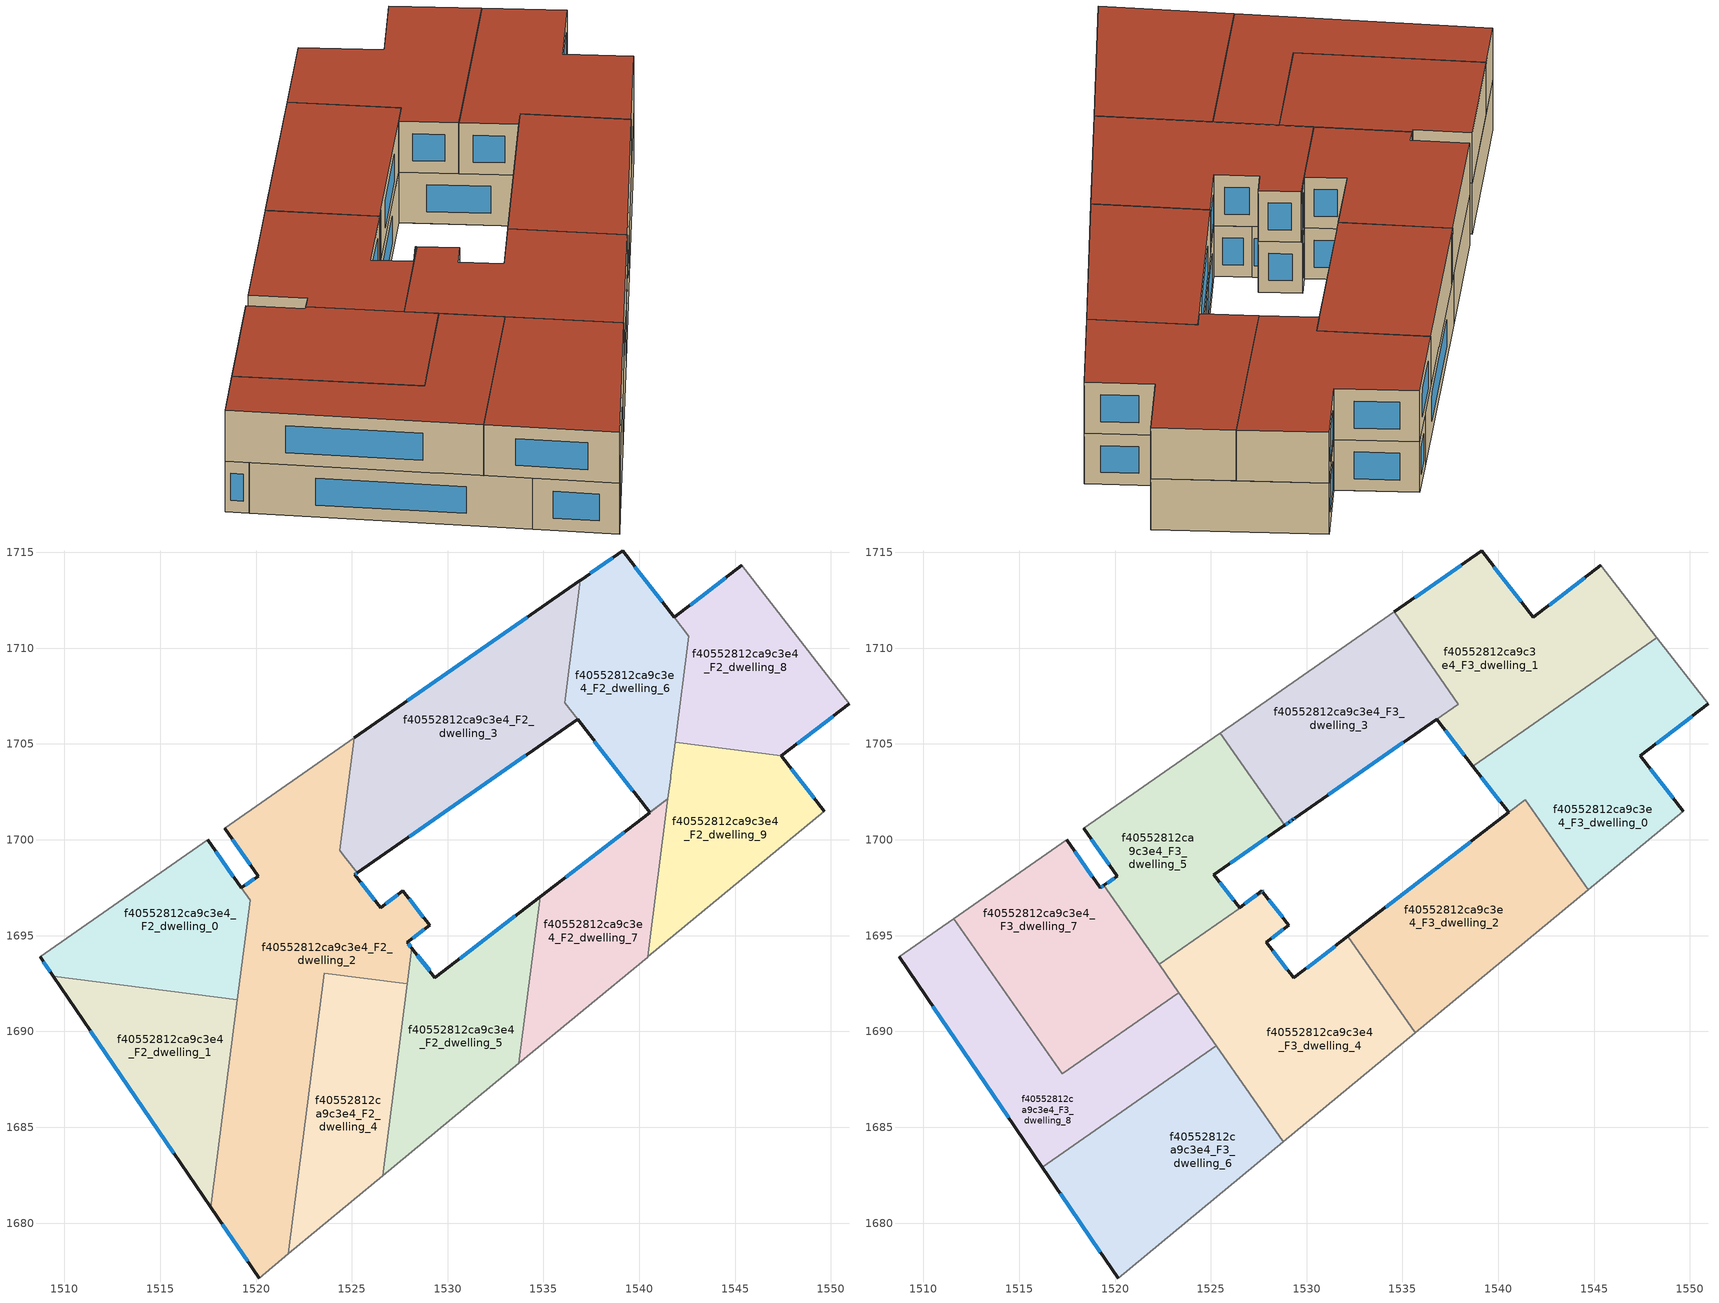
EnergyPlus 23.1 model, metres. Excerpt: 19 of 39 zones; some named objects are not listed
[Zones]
f40552812ca9c3e4_F2_dwelling_0
 floor to f40552812ca9c3e4_F1_dwelling_0 (EU_floor_Construction): 1517.48,1700 1519.69,1696.84 1519.03,1691.64 1509.42,1692.87 1508.73,1693.89 z6
 wall outside (EU_wall_Construction): 1508.73,1693.89 1509.42,1692.87 / 1519.23,1697.5 1517.48,1700 z6:9
 wall to f40552812ca9c3e4_F2_dwelling_1 (EU_wall_Construction): 1509.42,1692.87 1519.03,1691.64 z6:9
 wall adiabatic (EU_wall_Construction): 1517.48,1700 1508.73,1693.89 z6:9
 wall to f40552812ca9c3e4_F2_dwelling_2 (EU_wall_Construction): 1519.03,1691.64 1519.69,1696.84 1519.23,1697.5 z6:9
 window (EU_Window_Construction): 1508.89,1693.65 1509.26,1693.11 / 1518.82,1698.08 1517.89,1699.41 z6.7:8.3
f40552812ca9c3e4_F2_dwelling_1
 floor to f40552812ca9c3e4_F1_dwelling_1 (EU_floor_Construction): 1519.03,1691.64 1517.65,1680.82 1509.42,1692.87 z6
 wall outside (EU_wall_Construction): 1509.42,1692.87 1517.65,1680.82 z6:9
 wall to f40552812ca9c3e4_F2_dwelling_2 (EU_wall_Construction): 1517.65,1680.82 1519.03,1691.64 z6:9
 window (EU_Window_Construction): 1511.36,1690.04 1515.71,1683.65 z6.7:8.3
f40552812ca9c3e4_F2_dwelling_2
 floor to f40552812ca9c3e4_F1_dwelling_2 (EU_floor_Construction): 1525.12,1705.31 1524.37,1699.45 1524.5,1699.28 1524.68,1699.04 1525.29,1698.27 1525.16,1698.18 1526.5,1696.45 1527.66,1697.34 1529.06,1695.55 1527.9,1694.66 1528.14,1694.35 1527.9,1692.48 1523.55,1693.03 1521.68,1678.39 1520.16,1677.13 1517.65,1680.82 1519.69,1696.84 1519.23,1697.5 1520.11,1698.11 1518.36,1700.61 z6
 wall outside (EU_wall_Construction): 1528.14,1694.35 1527.9,1694.66 1529.06,1695.55 1527.66,1697.34 1526.5,1696.45 1525.16,1698.18 1525.28,1698.27 / 1517.65,1680.82 1520.16,1677.13 / 1518.36,1700.61 1520.11,1698.11 1519.23,1697.5 z6:9
 wall to f40552812ca9c3e4_F2_dwelling_3 (EU_wall_Construction): 1525.29,1698.27 1524.68,1699.04 1524.5,1699.28 1524.37,1699.45 1525.12,1705.31 z6:9
 wall to f40552812ca9c3e4_F2_dwelling_4 (EU_wall_Construction): 1521.68,1678.39 1523.55,1693.03 1527.9,1692.48 z6:9
 wall adiabatic (EU_wall_Construction): 1520.16,1677.13 1521.68,1678.39 / 1525.12,1705.31 1518.36,1700.61 z6:9
 wall to f40552812ca9c3e4_F2_dwelling_5 (EU_wall_Construction): 1527.9,1692.48 1528.14,1694.35 z6:9
 window (EU_Window_Construction): 1525.19,1698.2 1525.25,1698.25 / 1526.19,1696.85 1525.47,1697.77 / 1527.39,1697.13 1526.77,1696.66 / 1528.73,1695.97 1527.99,1696.92 / 1528.17,1694.87 1528.78,1695.34 / 1528.08,1694.42 1527.95,1694.58 / 1518.24,1679.95 1519.57,1678 / 1519.91,1697.96 1519.44,1697.64 / 1518.77,1700.02 1519.7,1698.69 z6.7:8.3
f40552812ca9c3e4_F2_dwelling_3
 floor to f40552812ca9c3e4_F1_dwelling_3 (EU_floor_Construction): 1536.93,1713.54 1536.11,1707.14 1536.78,1706.29 1525.29,1698.27 1524.68,1699.04 1524.5,1699.28 1524.37,1699.45 1525.12,1705.31 z6
 wall outside (EU_wall_Construction): 1536.93,1713.54 1525.12,1705.31 / 1525.29,1698.27 1536.78,1706.29 z6:9
 wall to f40552812ca9c3e4_F2_dwelling_6 (EU_wall_Construction): 1536.78,1706.29 1536.11,1707.14 1536.93,1713.54 z6:9
 window (EU_Window_Construction): 1534.16,1711.61 1527.89,1707.25 / 1527.99,1700.16 1534.08,1704.41 z6.7:8.3
 ceiling adiabatic (EU_roof_Construction): 1536.39,1709.27 1536.93,1713.54 1534.56,1711.89 z9
f40552812ca9c3e4_F2_dwelling_4
 floor to f40552812ca9c3e4_F1_dwelling_4 (EU_floor_Construction): 1527.9,1692.48 1526.62,1682.47 1521.68,1678.39 1523.55,1693.03 z6
 wall adiabatic (EU_wall_Construction): 1521.68,1678.39 1526.62,1682.47 z6:9
 wall to f40552812ca9c3e4_F2_dwelling_5 (EU_wall_Construction): 1526.62,1682.47 1527.9,1692.48 z6:9
f40552812ca9c3e4_F2_dwelling_5
 floor to f40552812ca9c3e4_F1_dwelling_5 (EU_floor_Construction): 1534.82,1697.02 1533.71,1688.33 1526.62,1682.47 1528.14,1694.35 1529.33,1692.8 z6
 wall outside (EU_wall_Construction): 1534.82,1697.02 1529.33,1692.8 1528.14,1694.35 z6:9
 wall to f40552812ca9c3e4_F2_dwelling_7 (EU_wall_Construction): 1533.71,1688.33 1534.82,1697.02 z6:9
 wall adiabatic (EU_wall_Construction): 1526.62,1682.47 1533.71,1688.33 z6:9
 window (EU_Window_Construction): 1529.05,1693.16 1528.42,1693.98 / 1533.53,1696.03 1530.62,1693.79 z6.7:8.3
f40552812ca9c3e4_F2_dwelling_6
 floor to f40552812ca9c3e4_F1_dwelling_6 (EU_floor_Construction): 1539.13,1715.07 1542.57,1710.63 1541.49,1702.15 1540.54,1701.42 1536.11,1707.14 1536.93,1713.54 z6
 wall outside (EU_wall_Construction): 1541.82,1711.61 1539.13,1715.07 1536.93,1713.54 / 1536.78,1706.29 1540.54,1701.42 z6:9
 wall to f40552812ca9c3e4_F2_dwelling_8 (EU_wall_Construction): 1541.86,1705.09 1542.57,1710.63 1541.82,1711.6 z6:9
 wall to f40552812ca9c3e4_F2_dwelling_9 (EU_wall_Construction): 1540.54,1701.42 1541.49,1702.15 1541.63,1703.22 1541.64,1703.34 1541.86,1705.09 z6:9
 window (EU_Window_Construction): 1538.61,1714.71 1537.45,1713.9 / 1541.19,1712.42 1539.76,1714.26 / 1537.66,1705.15 1539.66,1702.57 z6.7:8.3
f40552812ca9c3e4_F2_dwelling_7
 floor to f40552812ca9c3e4_F1_dwelling_7 (EU_floor_Construction): 1541.48,1702.14 1540.43,1693.88 1533.71,1688.33 1534.82,1697.02 z6
 wall outside (EU_wall_Construction): 1540.55,1701.42 1534.82,1697.02 z6:9
 wall adiabatic (EU_wall_Construction): 1533.71,1688.33 1540.43,1693.88 z6:9
 wall to f40552812ca9c3e4_F2_dwelling_9 (EU_wall_Construction): 1540.43,1693.89 1541.48,1702.14 1540.55,1701.42 z6:9
 window (EU_Window_Construction): 1539.2,1700.39 1536.17,1698.05 z6.7:8.3
f40552812ca9c3e4_F2_dwelling_8
 floor to f40552812ca9c3e4_F1_dwelling_8 (EU_floor_Construction): 1545.34,1714.32 1550.94,1707.09 1547.41,1704.38 1541.86,1705.09 1542.57,1710.63 1541.82,1711.6 z6
 wall outside (EU_wall_Construction): 1545.34,1714.32 1541.82,1711.6 / 1547.41,1704.38 1550.94,1707.09 z6:9
 wall adiabatic (EU_wall_Construction): 1550.94,1707.09 1545.34,1714.32 z6:9
 wall to f40552812ca9c3e4_F2_dwelling_9 (EU_wall_Construction): 1541.86,1705.09 1547.41,1704.38 z6:9
 window (EU_Window_Construction): 1544.51,1713.68 1542.65,1712.24 / 1548.24,1705.02 1550.11,1706.46 z6.7:8.3
f40552812ca9c3e4_F2_dwelling_9
 floor to f40552812ca9c3e4_F1_dwelling_9 (EU_floor_Construction): 1547.41,1704.38 1549.65,1701.5 1540.44,1693.89 1541.48,1702.14 1540.54,1701.42 1541.49,1702.15 1541.63,1703.22 1541.86,1705.09 z6
 wall outside (EU_wall_Construction): 1549.65,1701.5 1547.41,1704.38 z6:9
 wall adiabatic (EU_wall_Construction): 1540.44,1693.89 1549.65,1701.5 z6:9
 window (EU_Window_Construction): 1549.12,1702.18 1547.94,1703.7 z6.7:8.3
f40552812ca9c3e4_F3_dwelling_0
 floor to f40552812ca9c3e4_F2_dwelling_9 (EU_floor_Construction): 1547.41,1704.38 1549.65,1701.5 1544.68,1697.4 1541.47,1702 1541.48,1702.14 1540.54,1701.42 1541.49,1702.15 1541.64,1703.34 1541.86,1705.09 z9
 floor to f40552812ca9c3e4_F2_dwelling_8 (EU_floor_Construction): 1548.27,1710.54 1550.94,1707.09 1547.41,1704.38 1541.86,1705.09 1542,1706.17 z9
 floor to f40552812ca9c3e4_F2_dwelling_6 (EU_floor_Construction): 1542,1706.17 1541.49,1702.15 1540.54,1701.42 1538.67,1703.84 1539.66,1704.54 1539.68,1704.55 z9
 wall outside (EU_wall_Construction): 1549.65,1701.5 1547.41,1704.38 1550.94,1707.09 / 1538.67,1703.84 1540.54,1701.42 z9:12
 wall adiabatic (EU_wall_Construction): 1550.94,1707.09 1548.27,1710.54 / 1544.68,1697.4 1549.65,1701.5 z9:12
 wall to f40552812ca9c3e4_F3_dwelling_2 (EU_wall_Construction): 1541.41,1702.08 1544.68,1697.4 / 1540.54,1701.42 1541.41,1702.09 z9:12
 wall to f40552812ca9c3e4_F3_dwelling_1 (EU_wall_Construction): 1548.27,1710.54 1539.68,1704.55 1538.67,1703.85 z9:12
 window (EU_Window_Construction): 1548.24,1705.02 1550.11,1706.46 / 1549.12,1702.18 1547.94,1703.7 / 1539.11,1703.28 1540.1,1701.99 z9.7:11.3
 roof outside (EU_roof_Construction): 1549.65,1701.5 1547.41,1704.38 1550.94,1707.09 1548.27,1710.54 1538.67,1703.84 1540.54,1701.42 1541.41,1702.09 1544.68,1697.4 z12
f40552812ca9c3e4_F3_dwelling_1
 floor to f40552812ca9c3e4_F2_dwelling_6 (EU_floor_Construction): 1539.13,1715.07 1542.57,1710.63 1542,1706.17 1539.68,1704.55 1538.67,1703.85 1536.78,1706.29 1537.91,1707.08 1536.39,1709.27 1536.93,1713.54 z9
 floor adiabatic (EU_floor_Construction): 1536.93,1713.54 1536.39,1709.27 1534.56,1711.89 z9
 floor to f40552812ca9c3e4_F2_dwelling_8 (EU_floor_Construction): 1545.34,1714.32 1548.27,1710.54 1542,1706.17 1542.57,1710.63 1541.82,1711.6 z9
 wall outside (EU_wall_Construction): 1536.78,1706.29 1538.67,1703.85 / 1545.34,1714.32 1541.82,1711.6 1539.13,1715.07 1534.56,1711.89 z9:12
 wall to f40552812ca9c3e4_F3_dwelling_3 (EU_wall_Construction): 1534.56,1711.89 1537.91,1707.08 1536.78,1706.29 z9:12
 wall adiabatic (EU_wall_Construction): 1548.27,1710.54 1545.34,1714.32 z9:12
 window (EU_Window_Construction): 1537.22,1705.72 1538.22,1704.42 / 1538.05,1714.32 1535.63,1712.64 / 1541.19,1712.42 1539.76,1714.26 / 1544.51,1713.68 1542.65,1712.24 z9.7:11.3
 roof outside (EU_roof_Construction): 1548.27,1710.54 1545.34,1714.32 1541.82,1711.6 1539.13,1715.07 1534.56,1711.89 1537.91,1707.08 1536.78,1706.29 1538.67,1703.85 1539.68,1704.55 z12
f40552812ca9c3e4_F3_dwelling_2
 floor to f40552812ca9c3e4_F2_dwelling_7 (EU_floor_Construction): 1541.41,1702.08 1541.47,1702 1540.43,1693.88 1535.66,1689.94 1534.19,1692.05 1534.82,1697.02 z9
 floor to f40552812ca9c3e4_F2_dwelling_9 (EU_floor_Construction): 1541.47,1702 1544.68,1697.4 1540.44,1693.89 z9
 floor to f40552812ca9c3e4_F2_dwelling_5 (EU_floor_Construction): 1534.82,1697.02 1534.19,1692.05 1532.15,1694.96 z9
 wall outside (EU_wall_Construction): 1540.54,1701.42 1532.15,1694.96 z9:12
 wall adiabatic (EU_wall_Construction): 1535.66,1689.94 1544.68,1697.4 z9:12
 wall to f40552812ca9c3e4_F3_dwelling_4 (EU_wall_Construction): 1532.15,1694.96 1535.66,1689.94 z9:12
 window (EU_Window_Construction): 1538.57,1699.91 1534.12,1696.48 z9.7:11.3
 roof outside (EU_roof_Construction): 1544.68,1697.4 1541.41,1702.09 1532.15,1694.96 1535.66,1689.94 z12
f40552812ca9c3e4_F3_dwelling_3
 floor to f40552812ca9c3e4_F2_dwelling_3 (EU_floor_Construction): 1534.56,1711.89 1536.39,1709.27 1536.11,1707.14 1536.78,1706.29 1529.38,1701.13 1529.36,1701.11 1529.25,1701.04 1529.24,1701.03 1528.9,1700.79 1528.84,1700.75 1525.48,1705.57 z9
 floor to f40552812ca9c3e4_F2_dwelling_6 (EU_floor_Construction): 1536.39,1709.27 1537.91,1707.08 1536.78,1706.29 1536.11,1707.14 z9
 wall outside (EU_wall_Construction): 1528.84,1700.75 1529.09,1700.92 1529.25,1701.04 1529.29,1701.07 1529.38,1701.13 1536.78,1706.29 z9:12
 wall adiabatic (EU_wall_Construction): 1534.56,1711.89 1525.93,1705.88 1525.89,1705.85 1525.48,1705.57 z9:12
 wall to f40552812ca9c3e4_F3_dwelling_5 (EU_wall_Construction): 1525.48,1705.57 1528.84,1700.75 z9:12
 window (EU_Window_Construction): 1529.31,1701.08 1529.36,1701.11 / 1529.13,1700.95 1529.22,1701.01 / 1528.9,1700.79 1529.03,1700.88 / 1531.11,1702.34 1535.04,1705.08 z9.7:11.3
 roof outside (EU_roof_Construction): 1537.91,1707.08 1534.56,1711.89 1525.93,1705.88 1525.89,1705.85 1525.48,1705.57 1528.84,1700.75 1529.09,1700.92 1529.25,1701.04 1529.29,1701.07 1529.38,1701.13 z12
f40552812ca9c3e4_F3_dwelling_4
 floor to f40552812ca9c3e4_F2_dwelling_5 (EU_floor_Construction): 1532.15,1694.96 1534.19,1692.05 1533.71,1688.33 1528.77,1684.25 1527.14,1686.57 1528.13,1694.35 1529.33,1692.8 z9
 floor to f40552812ca9c3e4_F2_dwelling_7 (EU_floor_Construction): 1534.19,1692.05 1535.66,1689.94 1533.71,1688.33 z9
 floor to f40552812ca9c3e4_F2_dwelling_2 (EU_floor_Construction): 1527.72,1697.27 1529.06,1695.55 1527.9,1694.66 1528.13,1694.35 1527.9,1692.48 1523.55,1693.03 1523.41,1691.92 1522.31,1693.5 z9
 floor to f40552812ca9c3e4_F2_dwelling_4 (EU_floor_Construction): 1527.9,1692.48 1527.14,1686.57 1523.41,1691.92 1523.55,1693.03 z9
 wall outside (EU_wall_Construction): 1532.15,1694.96 1529.33,1692.8 1527.9,1694.66 1529.06,1695.55 1527.72,1697.27 z9:12
 wall adiabatic (EU_wall_Construction): 1528.77,1684.25 1535.66,1689.94 z9:12
 wall to f40552812ca9c3e4_F3_dwelling_5 (EU_wall_Construction): 1527.72,1697.27 1522.31,1693.5 z9:12
 wall to f40552812ca9c3e4_F3_dwelling_6 (EU_wall_Construction): 1525.28,1689.24 1528.77,1684.25 z9:12
 wall to f40552812ca9c3e4_F3_dwelling_8 (EU_wall_Construction): 1523.33,1692.03 1525.28,1689.24 z9:12
 wall to f40552812ca9c3e4_F3_dwelling_7 (EU_wall_Construction): 1522.31,1693.5 1523.33,1692.03 z9:12
 window (EU_Window_Construction): 1528.17,1694.87 1528.78,1695.34 / 1529,1693.23 1528.23,1694.22 / 1531.49,1694.46 1530,1693.31 / 1528.74,1695.95 1528.03,1696.87 z9.7:11.3
 roof outside (EU_roof_Construction): 1535.66,1689.94 1532.15,1694.96 1529.33,1692.8 1527.9,1694.66 1529.06,1695.55 1527.72,1697.27 1522.31,1693.5 1528.77,1684.25 z12
f40552812ca9c3e4_F3_dwelling_5
 floor to f40552812ca9c3e4_F2_dwelling_2 (EU_floor_Construction): 1525.12,1705.31 1524.37,1699.45 1524.5,1699.28 1525.28,1698.27 1525.16,1698.18 1526.5,1696.45 1527.66,1697.34 1527.72,1697.27 1522.31,1693.5 1519.42,1697.63 1520.11,1698.11 1518.36,1700.61 z9
 floor to f40552812ca9c3e4_F2_dwelling_3 (EU_floor_Construction): 1525.48,1705.57 1528.84,1700.75 1528.83,1700.74 1525.29,1698.27 1524.68,1699.04 1524.5,1699.28 1524.37,1699.45 1525.12,1705.31 z9
 wall outside (EU_wall_Construction): 1518.36,1700.61 1520.11,1698.11 1519.42,1697.63 / 1527.72,1697.27 1527.66,1697.34 1526.5,1696.45 1525.16,1698.18 1528.8,1700.72 1528.84,1700.75 z9:12
 wall adiabatic (EU_wall_Construction): 1525.48,1705.57 1525.44,1705.54 1518.36,1700.61 z9:12
 wall to f40552812ca9c3e4_F3_dwelling_7 (EU_wall_Construction): 1519.42,1697.63 1522.31,1693.5 z9:12
 window (EU_Window_Construction): 1519.95,1697.99 1519.58,1697.74 / 1518.77,1700.02 1519.7,1698.69 / 1526.01,1698.78 1527.95,1700.13 / 1526.19,1696.85 1525.47,1697.77 / 1527.39,1697.13 1526.77,1696.66 / 1527.7,1697.29 1527.67,1697.33 z9.7:11.3
 roof outside (EU_roof_Construction): 1526.5,1696.45 1525.16,1698.18 1528.8,1700.72 1528.84,1700.75 1525.48,1705.57 1525.44,1705.54 1518.36,1700.61 1520.11,1698.11 1519.42,1697.63 1522.31,1693.5 1527.72,1697.27 1527.66,1697.34 z12
f40552812ca9c3e4_F3_dwelling_6
 floor to f40552812ca9c3e4_F2_dwelling_4 (EU_floor_Construction): 1525.28,1689.24 1527.14,1686.57 1526.62,1682.47 1521.68,1678.39 1522.85,1687.55 z9
 floor to f40552812ca9c3e4_F2_dwelling_1 (EU_floor_Construction): 1518.08,1684.21 1517.65,1680.82 1516.22,1682.91 z9
 floor to f40552812ca9c3e4_F2_dwelling_5 (EU_floor_Construction): 1527.14,1686.57 1528.77,1684.25 1526.62,1682.47 z9
 floor to f40552812ca9c3e4_F2_dwelling_2 (EU_floor_Construction): 1522.85,1687.55 1521.68,1678.39 1520.16,1677.13 1517.65,1680.82 1518.08,1684.21 z9
 wall outside (EU_wall_Construction): 1516.22,1682.91 1520.16,1677.13 z9:12
 wall to f40552812ca9c3e4_F3_dwelling_8 (EU_wall_Construction): 1525.28,1689.24 1516.22,1682.91 z9:12
 wall adiabatic (EU_wall_Construction): 1520.16,1677.13 1528.77,1684.25 z9:12
 window (EU_Window_Construction): 1517.14,1681.56 1519.23,1678.49 z9.7:11.3
 roof outside (EU_roof_Construction): 1528.77,1684.25 1525.28,1689.24 1516.22,1682.91 1520.16,1677.13 z12
f40552812ca9c3e4_F3_dwelling_7
 floor to f40552812ca9c3e4_F2_dwelling_0 (EU_floor_Construction): 1517.48,1700 1519.69,1696.84 1519.03,1691.64 1514.12,1692.27 1511.6,1695.89 z9
 floor to f40552812ca9c3e4_F2_dwelling_2 (EU_floor_Construction): 1519.69,1696.84 1519.23,1697.5 1519.42,1697.63 1523.33,1692.03 1518.66,1688.76 z9
 floor to f40552812ca9c3e4_F2_dwelling_1 (EU_floor_Construction): 1519.03,1691.64 1518.66,1688.76 1517.26,1687.78 1514.12,1692.27 z9
 wall outside (EU_wall_Construction): 1519.42,1697.63 1519.23,1697.5 1517.48,1700 z9:12
 wall to f40552812ca9c3e4_F3_dwelling_8 (EU_wall_Construction): 1511.59,1695.89 1517.26,1687.78 1523.33,1692.03 z9:12
 wall adiabatic (EU_wall_Construction): 1517.48,1700 1511.59,1695.89 z9:12
 window (EU_Window_Construction): 1518.82,1698.08 1517.89,1699.41 / 1519.38,1697.6 1519.28,1697.53 z9.7:11.3
 roof outside (EU_roof_Construction): 1523.33,1692.03 1519.42,1697.63 1519.23,1697.5 1517.48,1700 1511.59,1695.89 1517.26,1687.78 z12
f40552812ca9c3e4_F3_dwelling_8
 floor to f40552812ca9c3e4_F2_dwelling_1 (EU_floor_Construction): 1518.66,1688.76 1518.08,1684.21 1516.22,1682.91 1509.42,1692.87 1514.12,1692.27 1517.26,1687.78 z9
 floor to f40552812ca9c3e4_F2_dwelling_0 (EU_floor_Construction): 1511.6,1695.89 1514.12,1692.27 1509.42,1692.87 1508.73,1693.89 z9
 floor to f40552812ca9c3e4_F2_dwelling_4 (EU_floor_Construction): 1523.41,1691.92 1525.28,1689.24 1522.85,1687.55 z9
 floor to f40552812ca9c3e4_F2_dwelling_2 (EU_floor_Construction): 1523.33,1692.03 1523.41,1691.92 1522.85,1687.55 1518.08,1684.21 1518.66,1688.76 z9
 wall outside (EU_wall_Construction): 1508.73,1693.89 1516.22,1682.91 z9:12
 wall adiabatic (EU_wall_Construction): 1511.59,1695.89 1508.73,1693.89 z9:12
 window (EU_Window_Construction): 1510.49,1691.31 1514.46,1685.49 z9.7:11.3
 roof outside (EU_roof_Construction): 1525.28,1689.24 1523.33,1692.03 1517.26,1687.78 1511.59,1695.89 1508.73,1693.89 1516.22,1682.91 z12
[Building]
EU S2 Campaign: North Axis=0; Terrain=City; Solar Distribution=FullExterior
[Site:Location]
Budapest.Ferenc.Liszt.Intl.AP: Latitude=47.437; Longitude=19.256; Time Zone=1; Elevation=185
[SizingPeriod:WeatherFileDays]
AnnualSizingPeriod: Begin Month=1; Begin Day of Month=1; End Month=12; End Day of Month=31; Day of Week for Start Day=Monday; Use Weather File Daylight Saving Period=No; Use Weather File Rain and Snow Indicators=No
[MATERIAL]
EU_InternalMass_Material: Roughness=MediumRough; Thickness=0.1; Conductivity=1; Density=1800; Specific Heat=900; Thermal Absorptance=0.9; Solar Absorptance=0.7; Visible Absorptance=0.7
[MATERIAL:NOMASS] Roughness=MediumRough; Thermal Absorptance=0.9; Solar Absorptance=0.7; Visible Absorptance=0.7
Name | Thermal Resistance
EU_wall_NoMass | 0.832559
EU_roof_NoMass | 1.39638
EU_floor_NoMass | 0.872794
[WINDOWMATERIAL:SIMPLEGLAZINGSYSTEM]
EU_Window_SimpleGlazing: UFactor=2.79869; Solar Heat Gain Coefficient=0.75; Visible Transmittance=0.75
[CONSTRUCTION]
EU_wall_Construction: EU_wall_NoMass
EU_roof_Construction: EU_roof_NoMass
EU_floor_Construction: EU_floor_NoMass
EU_Window_Construction: EU_Window_SimpleGlazing
EU_InternalMass_Construction: EU_InternalMass_Material
[ZONE] Type=1; Multiplier=1; Ceiling Height=autocalculate; Floor Area=autocalculate; Part of Total Floor Area=Yes
Name | Volume
f40552812ca9c3e4_F2_dwelling_0 | 157.571
f40552812ca9c3e4_F3_dwelling_0 | 228.248
f40552812ca9c3e4_F2_dwelling_1 | 158.433
f40552812ca9c3e4_F3_dwelling_1 | 229.874
f40552812ca9c3e4_F2_dwelling_2 | 401.178
f40552812ca9c3e4_F3_dwelling_2 | 207.335
f40552812ca9c3e4_F2_dwelling_3 | 252.026
f40552812ca9c3e4_F3_dwelling_3 | 194.703
f40552812ca9c3e4_F2_dwelling_4 | 163.254
f40552812ca9c3e4_F3_dwelling_4 | 252.071
f40552812ca9c3e4_F2_dwelling_5 | 175.381
f40552812ca9c3e4_F3_dwelling_5 | 193.948
f40552812ca9c3e4_F2_dwelling_6 | 169.59
f40552812ca9c3e4_F3_dwelling_6 | 217.707
f40552812ca9c3e4_F2_dwelling_7 | 152.732
f40552812ca9c3e4_F3_dwelling_7 | 217.728
f40552812ca9c3e4_F2_dwelling_8 | 168.787
f40552812ca9c3e4_F3_dwelling_8 | 217.652
f40552812ca9c3e4_F2_dwelling_9 | 160.109
[INTERNALMASS] Construction=EU_InternalMass_Construction
Name | Zone or ZoneList | Surface Area
f40552812ca9c3e4_F2_dwelling_0_EU_InternalMass | f40552812ca9c3e4_F2_dwelling_0 | 52.5219
f40552812ca9c3e4_F2_dwelling_1_EU_InternalMass | f40552812ca9c3e4_F2_dwelling_1 | 52.8113
f40552812ca9c3e4_F2_dwelling_2_EU_InternalMass | f40552812ca9c3e4_F2_dwelling_2 | 133.728
f40552812ca9c3e4_F2_dwelling_3_EU_InternalMass | f40552812ca9c3e4_F2_dwelling_3 | 84.0128
f40552812ca9c3e4_F2_dwelling_4_EU_InternalMass | f40552812ca9c3e4_F2_dwelling_4 | 54.4181
f40552812ca9c3e4_F2_dwelling_5_EU_InternalMass | f40552812ca9c3e4_F2_dwelling_5 | 58.4602
f40552812ca9c3e4_F2_dwelling_6_EU_InternalMass | f40552812ca9c3e4_F2_dwelling_6 | 56.5601
f40552812ca9c3e4_F2_dwelling_7_EU_InternalMass | f40552812ca9c3e4_F2_dwelling_7 | 50.9203
f40552812ca9c3e4_F2_dwelling_8_EU_InternalMass | f40552812ca9c3e4_F2_dwelling_8 | 56.2623
f40552812ca9c3e4_F2_dwelling_9_EU_InternalMass | f40552812ca9c3e4_F2_dwelling_9 | 53.3946
f40552812ca9c3e4_F3_dwelling_0_EU_InternalMass | f40552812ca9c3e4_F3_dwelling_0 | 76.0841
f40552812ca9c3e4_F3_dwelling_1_EU_InternalMass | f40552812ca9c3e4_F3_dwelling_1 | 76.6271
f40552812ca9c3e4_F3_dwelling_2_EU_InternalMass | f40552812ca9c3e4_F3_dwelling_2 | 69.1199
f40552812ca9c3e4_F3_dwelling_3_EU_InternalMass | f40552812ca9c3e4_F3_dwelling_3 | 64.9007
f40552812ca9c3e4_F3_dwelling_4_EU_InternalMass | f40552812ca9c3e4_F3_dwelling_4 | 84.0244
f40552812ca9c3e4_F3_dwelling_5_EU_InternalMass | f40552812ca9c3e4_F3_dwelling_5 | 64.6494
f40552812ca9c3e4_F3_dwelling_6_EU_InternalMass | f40552812ca9c3e4_F3_dwelling_6 | 72.5711
f40552812ca9c3e4_F3_dwelling_7_EU_InternalMass | f40552812ca9c3e4_F3_dwelling_7 | 72.574
f40552812ca9c3e4_F3_dwelling_8_EU_InternalMass | f40552812ca9c3e4_F3_dwelling_8 | 72.5508
[OTHEREQUIPMENT] Fuel Type=Electricity; Design Level Calculation Method=Watts/Area; Power per Zone Floor Area=1; Fraction Latent=0; Fraction Radiant=0; Fraction Lost=0; Carbon Dioxide Generation Rate=0; EndUse Subcategory=EU_Step8_InternalGains
Name | Zone or ZoneList or Space or SpaceList | Schedule
EU_Step8_InternalGain_f40552812ca9c3e4_F2_dwelling_0_f000 | f40552812ca9c3e4_F2_dwelling_0 | EU_Step8_GainSchedule_f40552812ca9c3e4_F2_dwelling_0_f000
EU_Step8_InternalGain_f40552812ca9c3e4_F2_dwelling_1_f000 | f40552812ca9c3e4_F2_dwelling_1 | EU_Step8_GainSchedule_f40552812ca9c3e4_F2_dwelling_1_f000
EU_Step8_InternalGain_f40552812ca9c3e4_F2_dwelling_2_f000 | f40552812ca9c3e4_F2_dwelling_2 | EU_Step8_GainSchedule_f40552812ca9c3e4_F2_dwelling_2_f000
EU_Step8_InternalGain_f40552812ca9c3e4_F2_dwelling_3_f000 | f40552812ca9c3e4_F2_dwelling_3 | EU_Step8_GainSchedule_f40552812ca9c3e4_F2_dwelling_3_f000
EU_Step8_InternalGain_f40552812ca9c3e4_F2_dwelling_4_f000 | f40552812ca9c3e4_F2_dwelling_4 | EU_Step8_GainSchedule_f40552812ca9c3e4_F2_dwelling_4_f000
EU_Step8_InternalGain_f40552812ca9c3e4_F2_dwelling_5_f000 | f40552812ca9c3e4_F2_dwelling_5 | EU_Step8_GainSchedule_f40552812ca9c3e4_F2_dwelling_5_f000
EU_Step8_InternalGain_f40552812ca9c3e4_F2_dwelling_6_f000 | f40552812ca9c3e4_F2_dwelling_6 | EU_Step8_GainSchedule_f40552812ca9c3e4_F2_dwelling_6_f000
EU_Step8_InternalGain_f40552812ca9c3e4_F2_dwelling_7_f000 | f40552812ca9c3e4_F2_dwelling_7 | EU_Step8_GainSchedule_f40552812ca9c3e4_F2_dwelling_7_f000
EU_Step8_InternalGain_f40552812ca9c3e4_F2_dwelling_8_f000 | f40552812ca9c3e4_F2_dwelling_8 | EU_Step8_GainSchedule_f40552812ca9c3e4_F2_dwelling_8_f000
EU_Step8_InternalGain_f40552812ca9c3e4_F2_dwelling_9_f000 | f40552812ca9c3e4_F2_dwelling_9 | EU_Step8_GainSchedule_f40552812ca9c3e4_F2_dwelling_9_f000
EU_Step8_InternalGain_f40552812ca9c3e4_F3_dwelling_0_f000 | f40552812ca9c3e4_F3_dwelling_0 | EU_Step8_GainSchedule_f40552812ca9c3e4_F3_dwelling_0_f000
EU_Step8_InternalGain_f40552812ca9c3e4_F3_dwelling_1_f000 | f40552812ca9c3e4_F3_dwelling_1 | EU_Step8_GainSchedule_f40552812ca9c3e4_F3_dwelling_1_f000
EU_Step8_InternalGain_f40552812ca9c3e4_F3_dwelling_2_f000 | f40552812ca9c3e4_F3_dwelling_2 | EU_Step8_GainSchedule_f40552812ca9c3e4_F3_dwelling_2_f000
EU_Step8_InternalGain_f40552812ca9c3e4_F3_dwelling_3_f000 | f40552812ca9c3e4_F3_dwelling_3 | EU_Step8_GainSchedule_f40552812ca9c3e4_F3_dwelling_3_f000
EU_Step8_InternalGain_f40552812ca9c3e4_F3_dwelling_4_f000 | f40552812ca9c3e4_F3_dwelling_4 | EU_Step8_GainSchedule_f40552812ca9c3e4_F3_dwelling_4_f000
EU_Step8_InternalGain_f40552812ca9c3e4_F3_dwelling_5_f000 | f40552812ca9c3e4_F3_dwelling_5 | EU_Step8_GainSchedule_f40552812ca9c3e4_F3_dwelling_5_f000
EU_Step8_InternalGain_f40552812ca9c3e4_F3_dwelling_6_f000 | f40552812ca9c3e4_F3_dwelling_6 | EU_Step8_GainSchedule_f40552812ca9c3e4_F3_dwelling_6_f000
EU_Step8_InternalGain_f40552812ca9c3e4_F3_dwelling_7_f000 | f40552812ca9c3e4_F3_dwelling_7 | EU_Step8_GainSchedule_f40552812ca9c3e4_F3_dwelling_7_f000
EU_Step8_InternalGain_f40552812ca9c3e4_F3_dwelling_8_f000 | f40552812ca9c3e4_F3_dwelling_8 | EU_Step8_GainSchedule_f40552812ca9c3e4_F3_dwelling_8_f000
[ZONEVENTILATION:DESIGNFLOWRATE] Schedule=EU_AlwaysOn; Design Flow Rate Calculation Method=AirChanges/Hour; Air Changes per Hour=0.475469; Ventilation Type=Natural; Fan Pressure Rise=0; Fan Total Efficiency=1; Constant Term Coefficient=1; Temperature Term Coefficient=0; Velocity Term Coefficient=0; Velocity Squared Term Coefficient=0; Minimum Indoor Temperature=-100; Maximum Indoor Temperature=100; Delta Temperature=-100; Minimum Outdoor Temperature=-100; Maximum Outdoor Temperature=100; Maximum Wind Speed=40
Name | Zone or ZoneList or Space or SpaceList
EU_ConstantAir_f40552812ca9c3e4_F2_dwelling_0 | f40552812ca9c3e4_F2_dwelling_0
EU_ConstantAir_f40552812ca9c3e4_F2_dwelling_1 | f40552812ca9c3e4_F2_dwelling_1
EU_ConstantAir_f40552812ca9c3e4_F2_dwelling_2 | f40552812ca9c3e4_F2_dwelling_2
EU_ConstantAir_f40552812ca9c3e4_F2_dwelling_3 | f40552812ca9c3e4_F2_dwelling_3
EU_ConstantAir_f40552812ca9c3e4_F2_dwelling_4 | f40552812ca9c3e4_F2_dwelling_4
EU_ConstantAir_f40552812ca9c3e4_F2_dwelling_5 | f40552812ca9c3e4_F2_dwelling_5
EU_ConstantAir_f40552812ca9c3e4_F2_dwelling_6 | f40552812ca9c3e4_F2_dwelling_6
EU_ConstantAir_f40552812ca9c3e4_F2_dwelling_7 | f40552812ca9c3e4_F2_dwelling_7
EU_ConstantAir_f40552812ca9c3e4_F2_dwelling_8 | f40552812ca9c3e4_F2_dwelling_8
EU_ConstantAir_f40552812ca9c3e4_F2_dwelling_9 | f40552812ca9c3e4_F2_dwelling_9
EU_ConstantAir_f40552812ca9c3e4_F3_dwelling_0 | f40552812ca9c3e4_F3_dwelling_0
EU_ConstantAir_f40552812ca9c3e4_F3_dwelling_1 | f40552812ca9c3e4_F3_dwelling_1
EU_ConstantAir_f40552812ca9c3e4_F3_dwelling_2 | f40552812ca9c3e4_F3_dwelling_2
EU_ConstantAir_f40552812ca9c3e4_F3_dwelling_3 | f40552812ca9c3e4_F3_dwelling_3
EU_ConstantAir_f40552812ca9c3e4_F3_dwelling_4 | f40552812ca9c3e4_F3_dwelling_4
EU_ConstantAir_f40552812ca9c3e4_F3_dwelling_5 | f40552812ca9c3e4_F3_dwelling_5
EU_ConstantAir_f40552812ca9c3e4_F3_dwelling_6 | f40552812ca9c3e4_F3_dwelling_6
EU_ConstantAir_f40552812ca9c3e4_F3_dwelling_7 | f40552812ca9c3e4_F3_dwelling_7
EU_ConstantAir_f40552812ca9c3e4_F3_dwelling_8 | f40552812ca9c3e4_F3_dwelling_8
[HVACTEMPLATE:ZONE:IDEALLOADSAIRSYSTEM] System Availability Schedule=EU_AlwaysOn; Maximum Heating Supply Air Temperature=50; Minimum Cooling Supply Air Temperature=13; Maximum Heating Supply Air Humidity Ratio=0.0156; Minimum Cooling Supply Air Humidity Ratio=0.0077; Heating Limit=NoLimit; Cooling Limit=NoLimit; Heating Availability Schedule=EU_AlwaysOn; Cooling Availability Schedule=EU_CoolingOff; Dehumidification Control Type=ConstantSensibleHeatRatio; Cooling Sensible Heat Ratio=0.7; Dehumidification Setpoint=60; Humidification Control Type=None; Humidification Setpoint=30; Outdoor Air Method=None; Outdoor Air Flow Rate per Person=0.00944; Outdoor Air Flow Rate per Zone Floor Area=0; Outdoor Air Flow Rate per Zone=0; Demand Controlled Ventilation Type=None; Outdoor Air Economizer Type=NoEconomizer; Heat Recovery Type=None; Sensible Heat Recovery Effectiveness=0.7; Latent Heat Recovery Effectiveness=0.65
Name | Template Thermostat
f40552812ca9c3e4_F2_dwelling_0 | EU_HeatOnly_f40552812ca9c3e4_F2_dwelling_0
f40552812ca9c3e4_F2_dwelling_1 | EU_HeatOnly_f40552812ca9c3e4_F2_dwelling_1
f40552812ca9c3e4_F2_dwelling_2 | EU_HeatOnly_f40552812ca9c3e4_F2_dwelling_2
f40552812ca9c3e4_F2_dwelling_3 | EU_HeatOnly_f40552812ca9c3e4_F2_dwelling_3
f40552812ca9c3e4_F2_dwelling_4 | EU_HeatOnly_f40552812ca9c3e4_F2_dwelling_4
f40552812ca9c3e4_F2_dwelling_5 | EU_HeatOnly_f40552812ca9c3e4_F2_dwelling_5
f40552812ca9c3e4_F2_dwelling_6 | EU_HeatOnly_f40552812ca9c3e4_F2_dwelling_6
f40552812ca9c3e4_F2_dwelling_7 | EU_HeatOnly_f40552812ca9c3e4_F2_dwelling_7
f40552812ca9c3e4_F2_dwelling_8 | EU_HeatOnly_f40552812ca9c3e4_F2_dwelling_8
f40552812ca9c3e4_F2_dwelling_9 | EU_HeatOnly_f40552812ca9c3e4_F2_dwelling_9
f40552812ca9c3e4_F3_dwelling_0 | EU_HeatOnly_f40552812ca9c3e4_F3_dwelling_0
f40552812ca9c3e4_F3_dwelling_1 | EU_HeatOnly_f40552812ca9c3e4_F3_dwelling_1
f40552812ca9c3e4_F3_dwelling_2 | EU_HeatOnly_f40552812ca9c3e4_F3_dwelling_2
f40552812ca9c3e4_F3_dwelling_3 | EU_HeatOnly_f40552812ca9c3e4_F3_dwelling_3
f40552812ca9c3e4_F3_dwelling_4 | EU_HeatOnly_f40552812ca9c3e4_F3_dwelling_4
f40552812ca9c3e4_F3_dwelling_5 | EU_HeatOnly_f40552812ca9c3e4_F3_dwelling_5
f40552812ca9c3e4_F3_dwelling_6 | EU_HeatOnly_f40552812ca9c3e4_F3_dwelling_6
f40552812ca9c3e4_F3_dwelling_7 | EU_HeatOnly_f40552812ca9c3e4_F3_dwelling_7
f40552812ca9c3e4_F3_dwelling_8 | EU_HeatOnly_f40552812ca9c3e4_F3_dwelling_8
[SIZING:ZONE] Zone Cooling Design Supply Air Temperature Input Method=SupplyAirTemperature; Zone Cooling Design Supply Air Temperature=13; Zone Heating Design Supply Air Temperature Input Method=SupplyAirTemperature; Zone Heating Design Supply Air Temperature=50; Zone Cooling Design Supply Air Humidity Ratio=0.008; Zone Heating Design Supply Air Humidity Ratio=0.008; Cooling Design Air Flow Method=DesignDay; Cooling Design Air Flow Rate=0; Cooling Minimum Air Flow per Zone Floor Area=0.000762; Cooling Minimum Air Flow=0; Cooling Minimum Air Flow Fraction=0.2; Heating Design Air Flow Method=DesignDay; Heating Design Air Flow Rate=0; Heating Maximum Air Flow per Zone Floor Area=0.002032; Heating Maximum Air Flow=0.141576; Heating Maximum Air Flow Fraction=0.3; Account for Dedicated Outdoor Air System=No; Dedicated Outdoor Air System Control Strategy=NeutralSupplyAir; Dedicated Outdoor Air Low Setpoint Temperature for Design=autosize; Dedicated Outdoor Air High Setpoint Temperature for Design=autosize; Zone Load Sizing Method=Sensible Load Only No Latent Load; Zone Latent Cooling Design Supply Air Humidity Ratio Input Method=HumidityRatioDifference; Zone Cooling Design Supply Air Humidity Ratio Difference=0.005; Zone Latent Heating Design Supply Air Humidity Ratio Input Method=HumidityRatioDifference; Zone Humidification Design Supply Air Humidity Ratio Difference=0.005
f40552812ca9c3e4_F2_dwelling_0; f40552812ca9c3e4_F2_dwelling_1; f40552812ca9c3e4_F2_dwelling_2; f40552812ca9c3e4_F2_dwelling_3; f40552812ca9c3e4_F2_dwelling_4; f40552812ca9c3e4_F2_dwelling_5; f40552812ca9c3e4_F2_dwelling_6; f40552812ca9c3e4_F2_dwelling_7; f40552812ca9c3e4_F2_dwelling_8; f40552812ca9c3e4_F2_dwelling_9; f40552812ca9c3e4_F3_dwelling_0; f40552812ca9c3e4_F3_dwelling_1; f40552812ca9c3e4_F3_dwelling_2; f40552812ca9c3e4_F3_dwelling_3; f40552812ca9c3e4_F3_dwelling_4; f40552812ca9c3e4_F3_dwelling_5; f40552812ca9c3e4_F3_dwelling_6; f40552812ca9c3e4_F3_dwelling_7; f40552812ca9c3e4_F3_dwelling_8
[SCHEDULE:CONSTANT]
Name | Hourly Value
EU_AlwaysOn | 1
EU_CoolingOff | 0
[SCHEDULE:FILE] Column Number=1; Rows to Skip at Top=0; Number of Hours of Data=8760; Column Separator=Comma; Interpolate to Timestep=No; Minutes per Item=60; Adjust Schedule for Daylight Savings=Yes
Name | File
EU_Step8_GainSchedule_f40552812ca9c3e4_F2_dwelling_0_f000 | ../../schedules/f40552812ca9c3e4/f40552812ca9c3e4_F2_dwelling_0_f000_gain.csv
EU_Step8_GainSchedule_f40552812ca9c3e4_F2_dwelling_1_f000 | ../../schedules/f40552812ca9c3e4/f40552812ca9c3e4_F2_dwelling_1_f000_gain.csv
EU_Step8_GainSchedule_f40552812ca9c3e4_F2_dwelling_2_f000 | ../../schedules/f40552812ca9c3e4/f40552812ca9c3e4_F2_dwelling_2_f000_gain.csv
EU_Step8_GainSchedule_f40552812ca9c3e4_F2_dwelling_3_f000 | ../../schedules/f40552812ca9c3e4/f40552812ca9c3e4_F2_dwelling_3_f000_gain.csv
EU_Step8_GainSchedule_f40552812ca9c3e4_F2_dwelling_4_f000 | ../../schedules/f40552812ca9c3e4/f40552812ca9c3e4_F2_dwelling_4_f000_gain.csv
EU_Step8_GainSchedule_f40552812ca9c3e4_F2_dwelling_5_f000 | ../../schedules/f40552812ca9c3e4/f40552812ca9c3e4_F2_dwelling_5_f000_gain.csv
EU_Step8_GainSchedule_f40552812ca9c3e4_F2_dwelling_6_f000 | ../../schedules/f40552812ca9c3e4/f40552812ca9c3e4_F2_dwelling_6_f000_gain.csv
EU_Step8_GainSchedule_f40552812ca9c3e4_F2_dwelling_7_f000 | ../../schedules/f40552812ca9c3e4/f40552812ca9c3e4_F2_dwelling_7_f000_gain.csv
EU_Step8_GainSchedule_f40552812ca9c3e4_F2_dwelling_8_f000 | ../../schedules/f40552812ca9c3e4/f40552812ca9c3e4_F2_dwelling_8_f000_gain.csv
EU_Step8_GainSchedule_f40552812ca9c3e4_F2_dwelling_9_f000 | ../../schedules/f40552812ca9c3e4/f40552812ca9c3e4_F2_dwelling_9_f000_gain.csv
EU_Step8_GainSchedule_f40552812ca9c3e4_F3_dwelling_0_f000 | ../../schedules/f40552812ca9c3e4/f40552812ca9c3e4_F3_dwelling_0_f000_gain.csv
EU_Step8_GainSchedule_f40552812ca9c3e4_F3_dwelling_1_f000 | ../../schedules/f40552812ca9c3e4/f40552812ca9c3e4_F3_dwelling_1_f000_gain.csv
EU_Step8_GainSchedule_f40552812ca9c3e4_F3_dwelling_2_f000 | ../../schedules/f40552812ca9c3e4/f40552812ca9c3e4_F3_dwelling_2_f000_gain.csv
EU_Step8_GainSchedule_f40552812ca9c3e4_F3_dwelling_3_f000 | ../../schedules/f40552812ca9c3e4/f40552812ca9c3e4_F3_dwelling_3_f000_gain.csv
EU_Step8_GainSchedule_f40552812ca9c3e4_F3_dwelling_4_f000 | ../../schedules/f40552812ca9c3e4/f40552812ca9c3e4_F3_dwelling_4_f000_gain.csv
EU_Step8_GainSchedule_f40552812ca9c3e4_F3_dwelling_5_f000 | ../../schedules/f40552812ca9c3e4/f40552812ca9c3e4_F3_dwelling_5_f000_gain.csv
EU_Step8_GainSchedule_f40552812ca9c3e4_F3_dwelling_6_f000 | ../../schedules/f40552812ca9c3e4/f40552812ca9c3e4_F3_dwelling_6_f000_gain.csv
EU_Step8_GainSchedule_f40552812ca9c3e4_F3_dwelling_7_f000 | ../../schedules/f40552812ca9c3e4/f40552812ca9c3e4_F3_dwelling_7_f000_gain.csv
EU_Step8_GainSchedule_f40552812ca9c3e4_F3_dwelling_8_f000 | ../../schedules/f40552812ca9c3e4/f40552812ca9c3e4_F3_dwelling_8_f000_gain.csv
